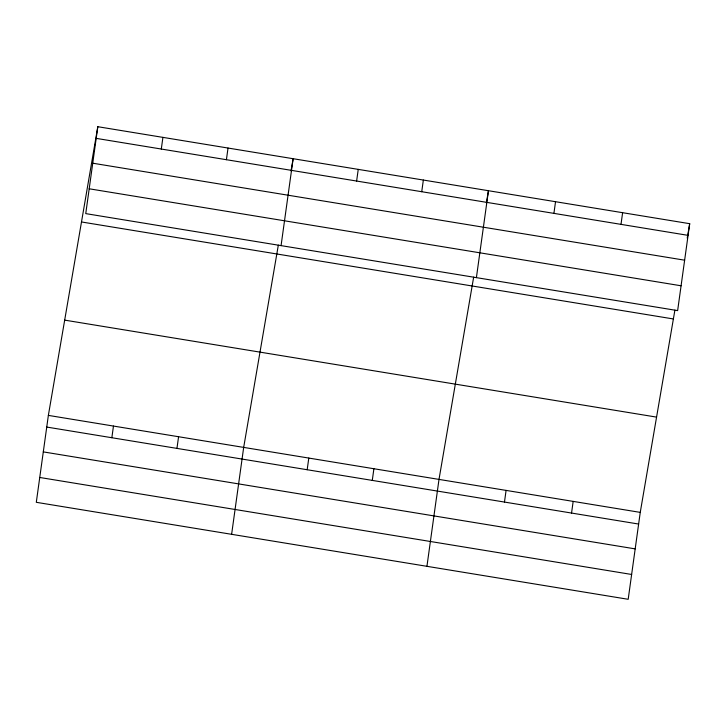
<?xml version="1.0" encoding="UTF-8"?>
<svg xmlns="http://www.w3.org/2000/svg" width="726" height="726" viewBox="0 0 726 726"><rect width="100%" height="100%" fill="white"/><g stroke="black" fill="none" stroke-linecap="round" stroke-linejoin="round"><path stroke-width="1.09" d="M97.81 126.705L85.75 213.616L677.639 310.61L689.7 223.69L97.81 126.705L48.361 415.39L36.3 502.31L628.19 599.295L640.25 512.384L674.899 310.102M111.849 437.724L113.465 426.062M161.299 149.039L162.923 137.368M176.953 448.396L178.578 436.725M226.412 159.711L228.028 148.04M231.621 534.309L243.682 447.397L278.33 245.116M281.071 245.624L293.132 158.713L291.044 170.891M307.171 469.731L308.795 458.07M356.62 181.046L358.245 169.376M372.284 480.403L373.899 468.733M421.733 191.718L423.349 180.048M426.942 566.316L439.003 479.405L473.661 277.123M476.401 277.631L488.462 190.72L486.375 202.899M504.47 502.065L506.086 490.395M553.92 213.371L555.535 201.71M571.553 513.055L573.168 501.385M621.002 224.37L622.618 212.7M687.232 238.092L689.7 223.69M96.195 138.367L688.085 235.36M92.746 163.205L684.636 260.189M89.198 188.787L681.088 285.781M81.493 221.965L673.383 318.959M64.678 320.121L656.567 417.114M48.361 415.39L640.25 512.384M46.745 427.06L638.626 524.045M43.297 451.89L635.186 548.883M39.748 477.472L631.629 574.466"/></g></svg>
